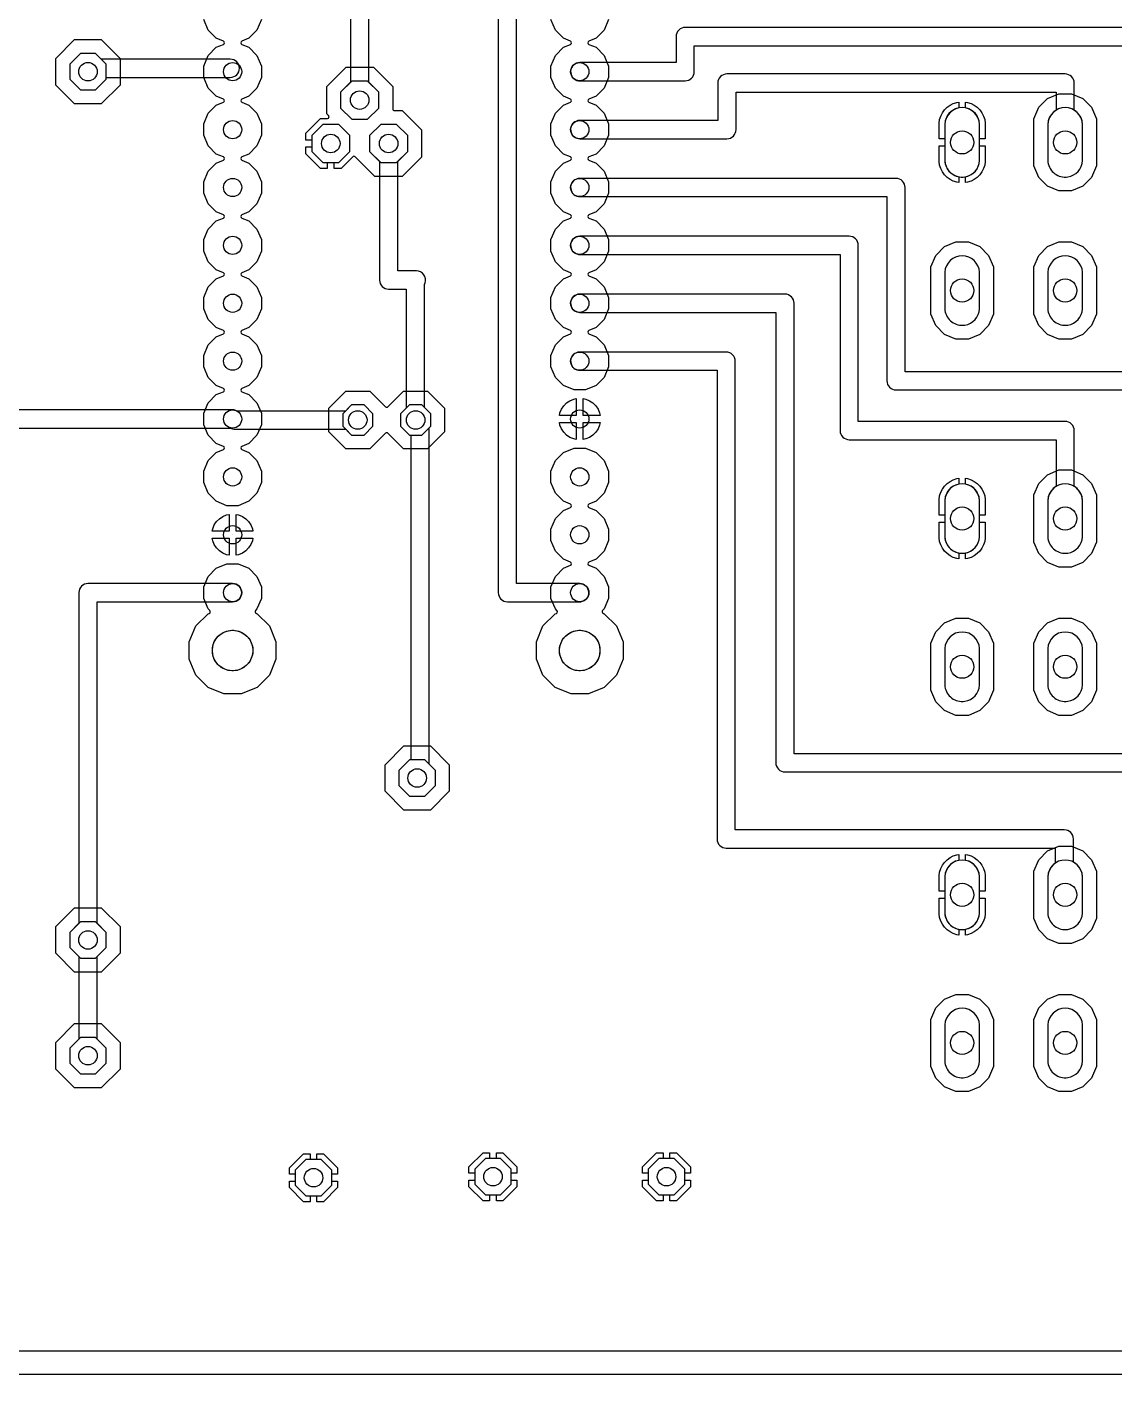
# Model space of a CAD drawing. Header units: millimetres. Extents: x 0 to 127, y 0 to 102.
# Drawn here: x 49.4 to 97.1, y 0 to 59.1 of the extents above; entities that cross this region are included whole.
import ezdxf

# ---------------------------------------------------------------- set-up
doc = ezdxf.new("R2010")
doc.units = ezdxf.units.MM

msp = doc.modelspace()

# ---------------------------------------------------------------- linework, layer by layer
at = {"layer": '16_copper'}
for points in [[(125.893, 1.017, 0.392588), (125.964, 1.092), (125.964, 100.508, 0.414214), (125.888, 100.584), (1.092, 100.584, 0.414214), (1.016, 100.508), (1.016, 1.092, 0.414214), (1.092, 1.016), (125.888, 1.016)], [(64.67, 52.552), (63.802, 53.42, 0.414214), (63.695, 53.42), (63.182, 52.908), (62.882, 52.908), (62.882, 53.162), (63.077, 53.162), (63.568, 53.653), (63.568, 54.347), (63.077, 54.838), (62.383, 54.838), (61.892, 54.347), (61.892, 54.152), (61.638, 54.152), (61.638, 54.452), (62.278, 55.092), (62.581, 55.092, 0.668179), (62.635, 55.222), (62.552, 55.305), (62.552, 56.505), (63.4, 57.353), (64.6, 57.353), (65.448, 56.505), (65.448, 55.524, 0.414214), (65.524, 55.448), (65.87, 55.448), (66.718, 54.6), (66.718, 53.4), (65.87, 52.552)], [(89.433, 54.204), (89.433, 54.893), (89.458, 55.051), (89.508, 55.203), (89.58, 55.346), (89.674, 55.475), (89.788, 55.588), (89.917, 55.682), (90.059, 55.755), (90.211, 55.804), (90.297, 55.818), (90.297, 55.56, 0.342624), (89.687, 54.851), (89.687, 54.204)], [(91.211, 54.204), (91.211, 54.851, 0.342626), (90.602, 55.56), (90.602, 55.818), (90.687, 55.804), (90.839, 55.755), (90.982, 55.682), (91.111, 55.588), (91.224, 55.475), (91.318, 55.346), (91.391, 55.203), (91.44, 55.051), (91.465, 54.893), (91.465, 54.204)], [(95.083, 52.535, 0.357806), (95.733, 53.252), (95.733, 54.851, 0.95208), (94.209, 54.851), (94.209, 53.252), (94.216, 53.177), (94.231, 53.104), (94.252, 53.032), (94.281, 52.963), (94.316, 52.897), (94.358, 52.835), (94.405, 52.777), (94.458, 52.724), (94.516, 52.676), (94.578, 52.635), (94.644, 52.6), (94.714, 52.571), (94.785, 52.549), (94.859, 52.535), (94.933, 52.527), (95.008, 52.527)], [(90.211, 52.298), (90.059, 52.348), (89.917, 52.42), (89.788, 52.514), (89.674, 52.627), (89.58, 52.757), (89.508, 52.899), (89.458, 53.051), (89.433, 53.209), (89.433, 53.899), (89.687, 53.899), (89.687, 53.252, 0.342624), (90.297, 52.543), (90.297, 52.285)], [(90.602, 52.543, 0.342626), (91.211, 53.252), (91.211, 53.899), (91.465, 53.899), (91.465, 53.209), (91.44, 53.051), (91.391, 52.899), (91.318, 52.757), (91.224, 52.627), (91.111, 52.514), (90.982, 52.42), (90.839, 52.348), (90.687, 52.298), (90.602, 52.285)], [(90.561, 46.032, 0.357806), (91.211, 46.749), (91.211, 48.348, 0.95208), (89.687, 48.348), (89.687, 46.749), (89.695, 46.675), (89.709, 46.601), (89.731, 46.53), (89.76, 46.461), (89.795, 46.395), (89.837, 46.332), (89.884, 46.274), (89.937, 46.222), (89.995, 46.174), (90.057, 46.132), (90.123, 46.097), (90.192, 46.068), (90.264, 46.047), (90.337, 46.032), (90.412, 46.025), (90.487, 46.025)], [(95.083, 46.032, 0.357806), (95.733, 46.749), (95.733, 48.348, 0.95208), (94.209, 48.348), (94.209, 46.749), (94.216, 46.675), (94.231, 46.601), (94.252, 46.53), (94.281, 46.461), (94.316, 46.395), (94.358, 46.332), (94.405, 46.274), (94.458, 46.222), (94.516, 46.174), (94.578, 46.132), (94.644, 46.097), (94.714, 46.068), (94.785, 46.047), (94.859, 46.032), (94.933, 46.025), (95.008, 46.025)], [(63.389, 40.597), (62.645, 41.341), (62.645, 42.393), (63.389, 43.137), (64.441, 43.137), (65.131, 42.447, 0.414214), (65.239, 42.447), (65.929, 43.137), (66.981, 43.137), (67.725, 42.393), (67.725, 41.341), (66.981, 40.597), (65.929, 40.597), (65.239, 41.287, 0.414214), (65.131, 41.287), (64.441, 40.597)], [(73.281, 29.845), (72.581, 30.135), (72.045, 30.671), (71.755, 31.371), (71.755, 32.129), (72.045, 32.829), (72.581, 33.365, 0.745931), (72.654, 33.509), (72.589, 33.574), (72.396, 34.039), (72.396, 34.541), (72.589, 35.006), (72.944, 35.361), (73.254, 35.49, 0.66819), (73.254, 35.63), (72.944, 35.759), (72.589, 36.114), (72.396, 36.579), (72.396, 37.081), (72.589, 37.546), (72.944, 37.901), (73.254, 38.03, 0.66819), (73.254, 38.17), (72.944, 38.299), (72.589, 38.654), (72.396, 39.119), (72.396, 39.621), (72.589, 40.086), (72.944, 40.441), (73.409, 40.634), (73.911, 40.634), (74.376, 40.441), (74.731, 40.086), (74.924, 39.621), (74.924, 39.119), (74.731, 38.654), (74.376, 38.299), (74.066, 38.17, 0.66819), (74.066, 38.03), (74.376, 37.901), (74.731, 37.546), (74.924, 37.081), (74.924, 36.579), (74.731, 36.114), (74.376, 35.759), (74.066, 35.63, 0.66819), (74.066, 35.49), (74.376, 35.361), (74.731, 35.006), (74.924, 34.541), (74.924, 34.039), (74.731, 33.574), (74.666, 33.509, 0.534516), (74.691, 33.385), (74.739, 33.365), (75.275, 32.829), (75.565, 32.129), (75.565, 31.371), (75.275, 30.671), (74.739, 30.135), (74.039, 29.845)], [(89.433, 37.694), (89.433, 38.383), (89.458, 38.541), (89.508, 38.693), (89.58, 38.836), (89.674, 38.965), (89.788, 39.078), (89.917, 39.172), (90.059, 39.245), (90.211, 39.294), (90.297, 39.308), (90.297, 39.05, 0.342624), (89.687, 38.341), (89.687, 37.694)], [(91.211, 37.694), (91.211, 38.341, 0.342626), (90.602, 39.05), (90.602, 39.308), (90.687, 39.294), (90.839, 39.245), (90.982, 39.172), (91.111, 39.078), (91.224, 38.965), (91.318, 38.836), (91.391, 38.693), (91.44, 38.541), (91.465, 38.383), (91.465, 37.694)], [(95.083, 36.025, 0.357806), (95.733, 36.742), (95.733, 38.341, 0.95208), (94.209, 38.341), (94.209, 36.742), (94.216, 36.667), (94.231, 36.594), (94.252, 36.522), (94.281, 36.453), (94.316, 36.387), (94.358, 36.325), (94.405, 36.267), (94.458, 36.214), (94.516, 36.166), (94.578, 36.125), (94.644, 36.09), (94.714, 36.061), (94.785, 36.039), (94.859, 36.025), (94.933, 36.017), (95.008, 36.017)], [(90.211, 35.788), (90.059, 35.838), (89.917, 35.91), (89.788, 36.004), (89.674, 36.117), (89.58, 36.247), (89.508, 36.389), (89.458, 36.541), (89.433, 36.699), (89.433, 37.389), (89.687, 37.389), (89.687, 36.742, 0.342624), (90.297, 36.033), (90.297, 35.775)], [(90.602, 36.033, 0.342626), (91.211, 36.742), (91.211, 37.389), (91.465, 37.389), (91.465, 36.699), (91.44, 36.541), (91.391, 36.389), (91.318, 36.247), (91.224, 36.117), (91.111, 36.004), (90.982, 35.91), (90.839, 35.838), (90.687, 35.788), (90.602, 35.775)], [(58.041, 29.845), (57.341, 30.135), (56.805, 30.671), (56.515, 31.371), (56.515, 32.129), (56.805, 32.829), (57.341, 33.365, 0.745931), (57.414, 33.509), (57.349, 33.574), (57.156, 34.039), (57.156, 34.541), (57.349, 35.006), (57.704, 35.361), (58.169, 35.554), (58.671, 35.554), (59.136, 35.361), (59.491, 35.006), (59.684, 34.541), (59.684, 34.039), (59.491, 33.574), (59.426, 33.509, 0.534516), (59.451, 33.385), (59.499, 33.365), (60.035, 32.829), (60.325, 32.129), (60.325, 31.371), (60.035, 30.671), (59.499, 30.135), (58.799, 29.845)], [(90.561, 29.522, 0.357806), (91.211, 30.239), (91.211, 31.838, 0.95208), (89.687, 31.838), (89.687, 30.239), (89.695, 30.165), (89.709, 30.091), (89.731, 30.02), (89.76, 29.951), (89.795, 29.885), (89.837, 29.822), (89.884, 29.764), (89.937, 29.712), (89.995, 29.664), (90.057, 29.622), (90.123, 29.587), (90.192, 29.558), (90.264, 29.537), (90.337, 29.522), (90.412, 29.515), (90.487, 29.515)], [(95.083, 29.522, 0.357806), (95.733, 30.239), (95.733, 31.838, 0.95208), (94.209, 31.838), (94.209, 30.239), (94.216, 30.165), (94.231, 30.091), (94.252, 30.02), (94.281, 29.951), (94.316, 29.885), (94.358, 29.822), (94.405, 29.764), (94.458, 29.712), (94.516, 29.664), (94.578, 29.622), (94.644, 29.587), (94.714, 29.558), (94.785, 29.537), (94.859, 29.522), (94.933, 29.515), (95.008, 29.515)], [(89.433, 21.184), (89.433, 21.873), (89.458, 22.031), (89.508, 22.183), (89.58, 22.326), (89.674, 22.455), (89.788, 22.568), (89.917, 22.662), (90.059, 22.735), (90.211, 22.784), (90.297, 22.798), (90.297, 22.54, 0.342624), (89.687, 21.831), (89.687, 21.184)], [(91.211, 21.184), (91.211, 21.831, 0.342626), (90.602, 22.54), (90.602, 22.798), (90.687, 22.784), (90.839, 22.735), (90.982, 22.662), (91.111, 22.568), (91.224, 22.455), (91.318, 22.326), (91.391, 22.183), (91.44, 22.031), (91.465, 21.873), (91.465, 21.184)], [(95.083, 19.515, 0.357806), (95.733, 20.232), (95.733, 21.831, 0.95208), (94.209, 21.831), (94.209, 20.232), (94.216, 20.157), (94.231, 20.084), (94.252, 20.012), (94.281, 19.943), (94.316, 19.877), (94.358, 19.815), (94.405, 19.757), (94.458, 19.704), (94.516, 19.656), (94.578, 19.615), (94.644, 19.58), (94.714, 19.551), (94.785, 19.529), (94.859, 19.515), (94.933, 19.507), (95.008, 19.507)], [(90.211, 19.278), (90.059, 19.328), (89.917, 19.4), (89.788, 19.494), (89.674, 19.607), (89.58, 19.737), (89.508, 19.879), (89.458, 20.031), (89.433, 20.189), (89.433, 20.879), (89.687, 20.879), (89.687, 20.232, 0.342624), (90.297, 19.523), (90.297, 19.265)], [(90.602, 19.523, 0.342626), (91.211, 20.232), (91.211, 20.879), (91.465, 20.879), (91.465, 20.189), (91.44, 20.031), (91.391, 19.879), (91.318, 19.737), (91.224, 19.607), (91.111, 19.494), (90.982, 19.4), (90.839, 19.328), (90.687, 19.278), (90.602, 19.265)], [(90.561, 13.012, 0.357806), (91.211, 13.729), (91.211, 15.328, 0.95208), (89.687, 15.328), (89.687, 13.729), (89.695, 13.655), (89.709, 13.581), (89.731, 13.51), (89.76, 13.441), (89.795, 13.375), (89.837, 13.312), (89.884, 13.254), (89.937, 13.202), (89.995, 13.154), (90.057, 13.112), (90.123, 13.077), (90.192, 13.048), (90.264, 13.027), (90.337, 13.012), (90.412, 13.005), (90.487, 13.005)], [(95.083, 13.012, 0.357806), (95.733, 13.729), (95.733, 15.328, 0.95208), (94.209, 15.328), (94.209, 13.729), (94.216, 13.655), (94.231, 13.581), (94.252, 13.51), (94.281, 13.441), (94.316, 13.375), (94.358, 13.312), (94.405, 13.254), (94.458, 13.202), (94.516, 13.154), (94.578, 13.112), (94.644, 13.077), (94.714, 13.048), (94.785, 13.027), (94.859, 13.012), (94.933, 13.005), (95.008, 13.005)]]:
    msp.add_lwpolyline(points, format="xyb", close=True, dxfattribs=at)
for points in [[(59.684, 59.439), (59.491, 58.974), (59.136, 58.619), (58.826, 58.49, 0.66819), (58.826, 58.35), (59.136, 58.221), (59.491, 57.866), (59.684, 57.401), (59.684, 56.899), (59.491, 56.434), (59.136, 56.079), (58.826, 55.95, 0.66819), (58.826, 55.81), (59.136, 55.681), (59.491, 55.326), (59.684, 54.861), (59.684, 54.359), (59.491, 53.894), (59.136, 53.539), (58.826, 53.41, 0.66819), (58.826, 53.27), (59.136, 53.141), (59.491, 52.786), (59.684, 52.321), (59.684, 51.819), (59.491, 51.354), (59.136, 50.999), (58.826, 50.87, 0.66819), (58.826, 50.73), (59.136, 50.601), (59.491, 50.246), (59.684, 49.781), (59.684, 49.279), (59.491, 48.814), (59.136, 48.459), (58.826, 48.33, 0.66819), (58.826, 48.19), (59.136, 48.061), (59.491, 47.706), (59.684, 47.241), (59.684, 46.739), (59.491, 46.274), (59.136, 45.919), (58.826, 45.79, 0.66819), (58.826, 45.65), (59.136, 45.521), (59.491, 45.166), (59.684, 44.701), (59.684, 44.199), (59.491, 43.734), (59.136, 43.379), (58.826, 43.25, 0.66819), (58.826, 43.11), (59.136, 42.981), (59.491, 42.626), (59.684, 42.161), (59.684, 41.659), (59.491, 41.194), (59.136, 40.839), (58.826, 40.71, 0.66819), (58.826, 40.57), (59.136, 40.441), (59.491, 40.086), (59.684, 39.621), (59.684, 39.119), (59.491, 38.654), (59.136, 38.299), (58.671, 38.106), (58.169, 38.106), (57.704, 38.299), (57.349, 38.654), (57.156, 39.119), (57.156, 39.621), (57.349, 40.086), (57.704, 40.441), (58.014, 40.57, 0.66819), (58.014, 40.71), (57.704, 40.839), (57.349, 41.194), (57.156, 41.659), (57.156, 42.161), (57.349, 42.626), (57.704, 42.981), (58.014, 43.11, 0.66819), (58.014, 43.25), (57.704, 43.379), (57.349, 43.734), (57.156, 44.199), (57.156, 44.701), (57.349, 45.166), (57.704, 45.521), (58.014, 45.65, 0.66819), (58.014, 45.79), (57.704, 45.919), (57.349, 46.274), (57.156, 46.739), (57.156, 47.241), (57.349, 47.706), (57.704, 48.061), (58.014, 48.19, 0.66819), (58.014, 48.33), (57.704, 48.459), (57.349, 48.814), (57.156, 49.279), (57.156, 49.781), (57.349, 50.246), (57.704, 50.601), (58.014, 50.73, 0.66819), (58.014, 50.87), (57.704, 50.999), (57.349, 51.354), (57.156, 51.819), (57.156, 52.321), (57.349, 52.786), (57.704, 53.141), (58.014, 53.27, 0.66819), (58.014, 53.41), (57.704, 53.539), (57.349, 53.894), (57.156, 54.359), (57.156, 54.861), (57.349, 55.326), (57.704, 55.681), (58.014, 55.81, 0.66819), (58.014, 55.95), (57.704, 56.079), (57.349, 56.434), (57.156, 56.899), (57.156, 57.401), (57.349, 57.866), (57.704, 58.221), (58.014, 58.35, 0.66819), (58.014, 58.49), (57.704, 58.619), (57.349, 58.974), (57.156, 59.439)], [(74.924, 59.439), (74.731, 58.974), (74.376, 58.619), (74.066, 58.49, 0.66819), (74.066, 58.35), (74.376, 58.221), (74.731, 57.866), (74.924, 57.401), (74.924, 56.899), (74.731, 56.434), (74.376, 56.079), (74.066, 55.95, 0.66819), (74.066, 55.81), (74.376, 55.681), (74.731, 55.326), (74.924, 54.861), (74.924, 54.359), (74.731, 53.894), (74.376, 53.539), (74.066, 53.41, 0.66819), (74.066, 53.27), (74.376, 53.141), (74.731, 52.786), (74.924, 52.321), (74.924, 51.819), (74.731, 51.354), (74.376, 50.999), (74.066, 50.87, 0.66819), (74.066, 50.73), (74.376, 50.601), (74.731, 50.246), (74.924, 49.781), (74.924, 49.279), (74.731, 48.814), (74.376, 48.459), (74.066, 48.33, 0.66819), (74.066, 48.19), (74.376, 48.061), (74.731, 47.706), (74.924, 47.241), (74.924, 46.739), (74.731, 46.274), (74.376, 45.919), (74.066, 45.79, 0.66819), (74.066, 45.65), (74.376, 45.521), (74.731, 45.166), (74.924, 44.701), (74.924, 44.199), (74.731, 43.734), (74.376, 43.379), (73.911, 43.186), (73.409, 43.186), (72.944, 43.379), (72.589, 43.734), (72.396, 44.199), (72.396, 44.701), (72.589, 45.166), (72.944, 45.521), (73.254, 45.65, 0.66819), (73.254, 45.79), (72.944, 45.919), (72.589, 46.274), (72.396, 46.739), (72.396, 47.241), (72.589, 47.706), (72.944, 48.061), (73.254, 48.19, 0.66819), (73.254, 48.33), (72.944, 48.459), (72.589, 48.814), (72.396, 49.279), (72.396, 49.781), (72.589, 50.246), (72.944, 50.601), (73.254, 50.73, 0.66819), (73.254, 50.87), (72.944, 50.999), (72.589, 51.354), (72.396, 51.819), (72.396, 52.321), (72.589, 52.786), (72.944, 53.141), (73.254, 53.27, 0.66819), (73.254, 53.41), (72.944, 53.539), (72.589, 53.894), (72.396, 54.359), (72.396, 54.861), (72.589, 55.326), (72.944, 55.681), (73.254, 55.81, 0.66819), (73.254, 55.95), (72.944, 56.079), (72.589, 56.434), (72.396, 56.899), (72.396, 57.401), (72.589, 57.866), (72.944, 58.221), (73.254, 58.35, 0.66819), (73.254, 58.49), (72.944, 58.619), (72.589, 58.974), (72.396, 59.439)]]:
    msp.add_lwpolyline(points, format="xyb", dxfattribs=at)
for points in [[(51.486, 55.74), (50.66, 56.566), (50.66, 57.734), (51.486, 58.56), (52.654, 58.56), (53.48, 57.734), (53.48, 56.566), (52.654, 55.74)], [(52.87, 56.819), (52.87, 57.481), (52.401, 57.95), (51.739, 57.95), (51.27, 57.481), (51.27, 56.819), (51.739, 56.35), (52.401, 56.35)], [(64.838, 55.558), (64.838, 56.252), (64.347, 56.743), (63.653, 56.743), (63.162, 56.252), (63.162, 55.558), (63.653, 55.067), (64.347, 55.067)], [(94.698, 51.918), (94.194, 52.126), (93.808, 52.512), (93.599, 53.016), (93.599, 55.086), (93.808, 55.59), (94.194, 55.976), (94.698, 56.185), (95.243, 56.185), (95.748, 55.976), (96.133, 55.59), (96.342, 55.086), (96.342, 53.016), (96.133, 52.512), (95.748, 52.126), (95.243, 51.918)], [(66.108, 53.653), (66.108, 54.347), (65.617, 54.838), (64.923, 54.838), (64.432, 54.347), (64.432, 53.653), (64.923, 53.162), (65.617, 53.162)], [(62.278, 52.908), (61.638, 53.548), (61.638, 53.848), (61.892, 53.848), (61.892, 53.653), (62.383, 53.162), (62.578, 53.162), (62.578, 52.908)], [(90.177, 45.415), (89.672, 45.624), (89.287, 46.01), (89.078, 46.514), (89.078, 48.584), (89.287, 49.088), (89.672, 49.474), (90.177, 49.682), (90.722, 49.682), (91.226, 49.474), (91.612, 49.088), (91.821, 48.584), (91.821, 46.514), (91.612, 46.01), (91.226, 45.624), (90.722, 45.415)], [(94.698, 45.415), (94.194, 45.624), (93.808, 46.01), (93.599, 46.514), (93.599, 48.584), (93.808, 49.088), (94.194, 49.474), (94.698, 49.682), (95.243, 49.682), (95.748, 49.474), (96.133, 49.088), (96.342, 48.584), (96.342, 46.514), (96.133, 46.01), (95.748, 45.624), (95.243, 45.415)], [(72.765, 42.062), (72.787, 42.175), (72.855, 42.34), (72.955, 42.489), (73.081, 42.615), (73.23, 42.715), (73.395, 42.783), (73.508, 42.805), (73.508, 42.062)], [(73.812, 42.062), (73.812, 42.805), (73.925, 42.783), (74.09, 42.715), (74.239, 42.615), (74.365, 42.489), (74.465, 42.34), (74.533, 42.175), (74.555, 42.062)], [(64.576, 41.593), (64.576, 42.14), (64.189, 42.527), (63.642, 42.527), (63.255, 42.14), (63.255, 41.593), (63.642, 41.206), (64.189, 41.206)], [(67.116, 41.593), (67.116, 42.14), (66.729, 42.527), (66.182, 42.527), (65.795, 42.14), (65.795, 41.593), (66.182, 41.206), (66.729, 41.206)], [(73.395, 41.037), (73.23, 41.105), (73.081, 41.205), (72.955, 41.331), (72.855, 41.48), (72.787, 41.645), (72.765, 41.758), (73.508, 41.758), (73.508, 41.015)], [(73.66, 41.91), (73.66, 41.91), (73.66, 41.91), (73.66, 41.91)], [(73.812, 41.758), (74.555, 41.758), (74.533, 41.645), (74.465, 41.48), (74.365, 41.331), (74.239, 41.205), (74.09, 41.105), (73.925, 41.037), (73.812, 41.015)], [(94.698, 35.408), (94.194, 35.616), (93.808, 36.002), (93.599, 36.506), (93.599, 38.576), (93.808, 39.08), (94.194, 39.466), (94.698, 39.675), (95.243, 39.675), (95.748, 39.466), (96.133, 39.08), (96.342, 38.576), (96.342, 36.506), (96.133, 36.002), (95.748, 35.616), (95.243, 35.408)], [(57.525, 36.982), (57.547, 37.095), (57.615, 37.26), (57.715, 37.409), (57.841, 37.535), (57.99, 37.635), (58.155, 37.703), (58.268, 37.725), (58.268, 36.982)], [(58.572, 36.982), (58.572, 37.725), (58.685, 37.703), (58.85, 37.635), (58.999, 37.535), (59.125, 37.409), (59.225, 37.26), (59.293, 37.095), (59.315, 36.982)], [(58.155, 35.957), (57.99, 36.025), (57.841, 36.125), (57.715, 36.251), (57.615, 36.4), (57.547, 36.565), (57.525, 36.678), (58.268, 36.678), (58.268, 35.935)], [(58.42, 36.83), (58.42, 36.83), (58.42, 36.83), (58.42, 36.83)], [(58.572, 36.678), (59.315, 36.678), (59.293, 36.565), (59.225, 36.4), (59.125, 36.251), (58.999, 36.125), (58.85, 36.025), (58.685, 35.957), (58.572, 35.935)], [(90.177, 28.905), (89.672, 29.114), (89.287, 29.5), (89.078, 30.004), (89.078, 32.074), (89.287, 32.578), (89.672, 32.964), (90.177, 33.172), (90.722, 33.172), (91.226, 32.964), (91.612, 32.578), (91.821, 32.074), (91.821, 30.004), (91.612, 29.5), (91.226, 29.114), (90.722, 28.905)], [(94.698, 28.905), (94.194, 29.114), (93.808, 29.5), (93.599, 30.004), (93.599, 32.074), (93.808, 32.578), (94.194, 32.964), (94.698, 33.172), (95.243, 33.172), (95.748, 32.964), (96.133, 32.578), (96.342, 32.074), (96.342, 30.004), (96.133, 29.5), (95.748, 29.114), (95.243, 28.905)], [(65.939, 24.746), (65.113, 25.572), (65.113, 26.74), (65.939, 27.565), (67.107, 27.565), (67.932, 26.74), (67.932, 25.572), (67.107, 24.746)], [(67.323, 25.824), (67.323, 26.487), (66.854, 26.956), (66.191, 26.956), (65.723, 26.487), (65.723, 25.824), (66.191, 25.356), (66.854, 25.356)], [(94.698, 18.898), (94.194, 19.106), (93.808, 19.492), (93.599, 19.996), (93.599, 22.066), (93.808, 22.57), (94.194, 22.956), (94.698, 23.165), (95.243, 23.165), (95.748, 22.956), (96.133, 22.57), (96.342, 22.066), (96.342, 19.996), (96.133, 19.492), (95.748, 19.106), (95.243, 18.898)], [(51.486, 17.64), (50.66, 18.466), (50.66, 19.634), (51.486, 20.46), (52.654, 20.46), (53.48, 19.634), (53.48, 18.466), (52.654, 17.64)], [(52.87, 18.719), (52.87, 19.381), (52.401, 19.85), (51.739, 19.85), (51.27, 19.381), (51.27, 18.719), (51.739, 18.25), (52.401, 18.25)], [(90.177, 12.395), (89.672, 12.604), (89.287, 12.99), (89.078, 13.494), (89.078, 15.564), (89.287, 16.068), (89.672, 16.454), (90.177, 16.662), (90.722, 16.662), (91.226, 16.454), (91.612, 16.068), (91.821, 15.564), (91.821, 13.494), (91.612, 12.99), (91.226, 12.604), (90.722, 12.395)], [(94.698, 12.395), (94.194, 12.604), (93.808, 12.99), (93.599, 13.494), (93.599, 15.564), (93.808, 16.068), (94.194, 16.454), (94.698, 16.662), (95.243, 16.662), (95.748, 16.454), (96.133, 16.068), (96.342, 15.564), (96.342, 13.494), (96.133, 12.99), (95.748, 12.604), (95.243, 12.395)], [(51.486, 12.56), (50.66, 13.386), (50.66, 14.554), (51.486, 15.38), (52.654, 15.38), (53.48, 14.554), (53.48, 13.386), (52.654, 12.56)], [(52.87, 13.639), (52.87, 14.301), (52.401, 14.77), (51.739, 14.77), (51.27, 14.301), (51.27, 13.639), (51.739, 13.17), (52.401, 13.17)], [(60.919, 8.769), (60.919, 9.054), (61.536, 9.671), (61.82, 9.671), (61.82, 9.417), (61.641, 9.417), (61.173, 8.948), (61.173, 8.769)], [(62.773, 8.769), (62.773, 8.948), (62.304, 9.417), (62.125, 9.417), (62.125, 9.671), (62.409, 9.671), (63.027, 9.054), (63.027, 8.769)], [(68.796, 8.812), (68.796, 9.097), (69.413, 9.714), (69.698, 9.714), (69.698, 9.46), (69.519, 9.46), (69.05, 8.991), (69.05, 8.812)], [(70.65, 8.812), (70.65, 8.991), (70.181, 9.46), (70.002, 9.46), (70.002, 9.714), (70.287, 9.714), (70.904, 9.097), (70.904, 8.812)], [(76.416, 8.812), (76.416, 9.097), (77.033, 9.714), (77.318, 9.714), (77.318, 9.46), (77.139, 9.46), (76.67, 8.991), (76.67, 8.812)], [(78.27, 8.812), (78.27, 8.991), (77.801, 9.46), (77.622, 9.46), (77.622, 9.714), (77.907, 9.714), (78.524, 9.097), (78.524, 8.812)], [(61.536, 7.563), (60.919, 8.18), (60.919, 8.465), (61.173, 8.465), (61.173, 8.286), (61.641, 7.817), (61.82, 7.817), (61.82, 7.563)], [(62.125, 7.563), (62.125, 7.817), (62.304, 7.817), (62.773, 8.286), (62.773, 8.465), (63.027, 8.465), (63.027, 8.18), (62.409, 7.563)], [(69.413, 7.606), (68.796, 8.223), (68.796, 8.508), (69.05, 8.508), (69.05, 8.329), (69.519, 7.86), (69.698, 7.86), (69.698, 7.606)], [(70.002, 7.606), (70.002, 7.86), (70.181, 7.86), (70.65, 8.329), (70.65, 8.508), (70.904, 8.508), (70.904, 8.223), (70.287, 7.606)], [(77.033, 7.606), (76.416, 8.223), (76.416, 8.508), (76.67, 8.508), (76.67, 8.329), (77.139, 7.86), (77.318, 7.86), (77.318, 7.606)], [(77.622, 7.606), (77.622, 7.86), (77.801, 7.86), (78.27, 8.329), (78.27, 8.508), (78.524, 8.508), (78.524, 8.223), (77.907, 7.606)]]:
    msp.add_lwpolyline(points, close=True, dxfattribs=at)
at = {"layer": '1_copper'}
for points in [[(64.838, 55.558), (64.838, 56.252), (64.4, 56.69), (64.4, 65.227), (67.433, 65.227), (67.693, 64.967), (68.24, 64.967), (68.627, 65.354), (68.627, 65.901), (68.24, 66.288), (67.693, 66.288), (67.433, 66.027), (64.052, 66.027, 0.283423), (63.679, 65.814), (63.652, 65.773, 0.129762), (63.6, 65.575), (63.6, 56.69), (63.162, 56.252), (63.162, 55.558), (63.653, 55.067), (64.347, 55.067)], [(73.71, 33.893, 0.939365), (73.66, 34.69), (70.885, 34.69), (70.885, 61.979, 0.1601), (70.985, 62.274), (71.004, 65.19), (71.167, 65.354), (71.167, 65.901), (70.78, 66.288), (70.233, 66.288), (69.846, 65.901), (69.846, 65.354), (70.004, 65.196), (69.985, 62.281, 0.163593), (70.085, 61.978), (70.085, 34.29, 0.414214), (70.485, 33.89), (73.66, 33.89)], [(52.87, 56.819), (52.87, 56.902), (58.318, 56.902, 1), (58.318, 57.702), (52.649, 57.702), (52.401, 57.95), (51.739, 57.95), (51.27, 57.481), (51.27, 56.819), (51.739, 56.35), (52.401, 56.35)], [(95.083, 52.535, 0.357806), (95.733, 53.252), (95.733, 54.851, 0.247233), (95.371, 55.462), (95.371, 56.651, 0.414214), (94.971, 57.051), (80.121, 57.051, 0.414214), (79.721, 56.651), (79.721, 55.01), (73.66, 55.01, 0.931826), (73.604, 54.214), (73.66, 54.21), (80.121, 54.21, 0.414214), (80.521, 54.61), (80.521, 56.251), (94.571, 56.251), (94.571, 55.462, 0.247233), (94.209, 54.851), (94.209, 53.252), (94.216, 53.177), (94.231, 53.104), (94.252, 53.032), (94.281, 52.963), (94.316, 52.897), (94.358, 52.835), (94.405, 52.777), (94.458, 52.724), (94.516, 52.676), (94.578, 52.635), (94.644, 52.6), (94.714, 52.571), (94.785, 52.549), (94.859, 52.535), (94.933, 52.527), (95.008, 52.527)], [(90.561, 52.535, 0.357806), (91.211, 53.252), (91.211, 54.851, 0.95208), (89.687, 54.851), (89.687, 53.252), (89.695, 53.177), (89.709, 53.104), (89.731, 53.032), (89.76, 52.963), (89.795, 52.897), (89.837, 52.835), (89.884, 52.777), (89.937, 52.724), (89.995, 52.676), (90.057, 52.635), (90.123, 52.6), (90.192, 52.571), (90.264, 52.549), (90.337, 52.535), (90.412, 52.527), (90.487, 52.527)], [(67.323, 25.824), (67.323, 26.487), (67.05, 26.76), (67.05, 41.527), (67.116, 41.593), (67.116, 42.14), (66.846, 42.41), (66.846, 47.825), (66.853, 47.836), (66.871, 47.882, 0.511554), (66.492, 48.408), (65.67, 48.408), (65.67, 53.215), (66.108, 53.653), (66.108, 54.347), (65.617, 54.838), (64.923, 54.838), (64.432, 54.347), (64.432, 53.653), (64.87, 53.215), (64.87, 48.008, 0.414214), (65.27, 47.608), (66.046, 47.608), (66.046, 42.392), (65.795, 42.14), (65.795, 41.593), (66.182, 41.206), (66.25, 41.206), (66.25, 26.956), (66.191, 26.956), (65.723, 26.487), (65.723, 25.824), (66.191, 25.356), (66.854, 25.356)], [(95.083, 36.025, 0.357806), (95.733, 36.742), (95.733, 38.341, 0.247233), (95.371, 38.952), (95.371, 41.403, 0.414214), (94.971, 41.803), (85.889, 41.803), (85.889, 49.53, 0.414214), (85.489, 49.93), (73.66, 49.93, 0.931826), (73.604, 49.134), (73.66, 49.13), (85.089, 49.13), (85.089, 41.403, 0.414214), (85.489, 41.003), (94.571, 41.003), (94.571, 38.952, 0.247233), (94.209, 38.341), (94.209, 36.742), (94.216, 36.667), (94.231, 36.594), (94.252, 36.522), (94.281, 36.453), (94.316, 36.387), (94.358, 36.325), (94.405, 36.267), (94.458, 36.214), (94.516, 36.166), (94.578, 36.125), (94.644, 36.09), (94.714, 36.061), (94.785, 36.039), (94.859, 36.025), (94.933, 36.017), (95.008, 36.017)], [(90.561, 46.032, 0.357806), (91.211, 46.749), (91.211, 48.348, 0.95208), (89.687, 48.348), (89.687, 46.749), (89.695, 46.675), (89.709, 46.601), (89.731, 46.53), (89.76, 46.461), (89.795, 46.395), (89.837, 46.332), (89.884, 46.274), (89.937, 46.222), (89.995, 46.174), (90.057, 46.132), (90.123, 46.097), (90.192, 46.068), (90.264, 46.047), (90.337, 46.032), (90.412, 46.025), (90.487, 46.025)], [(95.083, 46.032, 0.357806), (95.733, 46.749), (95.733, 48.348, 0.95208), (94.209, 48.348), (94.209, 46.749), (94.216, 46.675), (94.231, 46.601), (94.252, 46.53), (94.281, 46.461), (94.316, 46.395), (94.358, 46.332), (94.405, 46.274), (94.458, 46.222), (94.516, 46.174), (94.578, 46.132), (94.644, 46.097), (94.714, 46.068), (94.785, 46.047), (94.859, 46.032), (94.933, 46.025), (95.008, 46.025)], [(95.083, 19.515, 0.357806), (95.733, 20.232), (95.733, 21.831, 0.262498), (95.333, 22.464), (95.333, 23.479, 0.414214), (94.933, 23.879), (80.489, 23.879), (80.489, 44.45, 0.414214), (80.089, 44.85), (73.66, 44.85, 0.931826), (73.604, 44.054), (73.66, 44.05), (79.689, 44.05), (79.689, 23.479, 0.414214), (80.089, 23.079), (94.532, 23.079), (94.532, 22.417, 0.231343), (94.209, 21.831), (94.209, 20.232), (94.216, 20.157), (94.231, 20.084), (94.252, 20.012), (94.281, 19.943), (94.316, 19.877), (94.358, 19.815), (94.405, 19.757), (94.458, 19.704), (94.516, 19.656), (94.578, 19.615), (94.644, 19.58), (94.714, 19.551), (94.785, 19.529), (94.859, 19.515), (94.933, 19.507), (95.008, 19.507)], [(90.561, 36.025, 0.357806), (91.211, 36.742), (91.211, 38.341, 0.95208), (89.687, 38.341), (89.687, 36.742), (89.695, 36.667), (89.709, 36.594), (89.731, 36.522), (89.76, 36.453), (89.795, 36.387), (89.837, 36.325), (89.884, 36.267), (89.937, 36.214), (89.995, 36.166), (90.057, 36.125), (90.123, 36.09), (90.192, 36.061), (90.264, 36.039), (90.337, 36.025), (90.412, 36.017), (90.487, 36.017)], [(52.87, 13.639), (52.87, 14.301), (52.47, 14.702), (52.47, 18.318), (52.87, 18.719), (52.87, 19.381), (52.47, 19.782), (52.47, 33.89), (58.42, 33.89, 1), (58.42, 34.69), (52.07, 34.69, 0.414214), (51.67, 34.29), (51.67, 19.782), (51.27, 19.381), (51.27, 18.719), (51.67, 18.318), (51.67, 14.702), (51.27, 14.301), (51.27, 13.639), (51.739, 13.17), (52.401, 13.17)], [(90.561, 29.522, 0.357806), (91.211, 30.239), (91.211, 31.838, 0.95208), (89.687, 31.838), (89.687, 30.239), (89.695, 30.165), (89.709, 30.091), (89.731, 30.02), (89.76, 29.951), (89.795, 29.885), (89.837, 29.822), (89.884, 29.764), (89.937, 29.712), (89.995, 29.664), (90.057, 29.622), (90.123, 29.587), (90.192, 29.558), (90.264, 29.537), (90.337, 29.522), (90.412, 29.515), (90.487, 29.515)], [(95.083, 29.522, 0.357806), (95.733, 30.239), (95.733, 31.838, 0.95208), (94.209, 31.838), (94.209, 30.239), (94.216, 30.165), (94.231, 30.091), (94.252, 30.02), (94.281, 29.951), (94.316, 29.885), (94.358, 29.822), (94.405, 29.764), (94.458, 29.712), (94.516, 29.664), (94.578, 29.622), (94.644, 29.587), (94.714, 29.558), (94.785, 29.537), (94.859, 29.522), (94.933, 29.515), (95.008, 29.515)], [(90.561, 19.515, 0.357806), (91.211, 20.232), (91.211, 21.831, 0.95208), (89.687, 21.831), (89.687, 20.232), (89.695, 20.157), (89.709, 20.084), (89.731, 20.012), (89.76, 19.943), (89.795, 19.877), (89.837, 19.815), (89.884, 19.757), (89.937, 19.704), (89.995, 19.656), (90.057, 19.615), (90.123, 19.58), (90.192, 19.551), (90.264, 19.529), (90.337, 19.515), (90.412, 19.507), (90.487, 19.507)], [(90.561, 13.012, 0.357806), (91.211, 13.729), (91.211, 15.328, 0.95208), (89.687, 15.328), (89.687, 13.729), (89.695, 13.655), (89.709, 13.581), (89.731, 13.51), (89.76, 13.441), (89.795, 13.375), (89.837, 13.312), (89.884, 13.254), (89.937, 13.202), (89.995, 13.154), (90.057, 13.112), (90.123, 13.077), (90.192, 13.048), (90.264, 13.027), (90.337, 13.012), (90.412, 13.005), (90.487, 13.005)], [(95.083, 13.012, 0.357806), (95.733, 13.729), (95.733, 15.328, 0.95208), (94.209, 15.328), (94.209, 13.729), (94.216, 13.655), (94.231, 13.581), (94.252, 13.51), (94.281, 13.441), (94.316, 13.375), (94.358, 13.312), (94.405, 13.254), (94.458, 13.202), (94.516, 13.154), (94.578, 13.112), (94.644, 13.077), (94.714, 13.048), (94.785, 13.027), (94.859, 13.012), (94.933, 13.005), (95.008, 13.005)]]:
    msp.add_lwpolyline(points, format="xyb", close=True, dxfattribs=at)
for points in [[(111.481, 59.093), (78.289, 59.093, 0.414214), (77.889, 58.693), (77.889, 57.55), (73.66, 57.55, 0.931826), (73.604, 56.754), (73.66, 56.75), (78.289, 56.75, 0.414214), (78.689, 57.15), (78.689, 58.293), (111.081, 58.293)], [(111.481, 43.984), (87.947, 43.984), (87.947, 52.07, 0.414214), (87.547, 52.47), (73.66, 52.47, 0.931826), (73.604, 51.674), (73.66, 51.67), (87.147, 51.67), (87.147, 43.584, 0.414214), (87.547, 43.184), (111.081, 43.184)], [(111.443, 27.222), (83.068, 27.222), (83.068, 46.99, 0.414214), (82.668, 47.39), (73.66, 47.39, 0.931826), (73.604, 46.594), (73.66, 46.59), (82.268, 46.59), (82.268, 26.822, 0.414214), (82.668, 26.422), (111.043, 26.422)], [(18.847, 41.51), (58.327, 41.51), (58.369, 41.489), (58.416, 41.473, 0.066629), (58.522, 41.459), (63.389, 41.459), (63.642, 41.206), (64.189, 41.206), (64.576, 41.593), (64.576, 42.14), (64.189, 42.527), (63.642, 42.527), (63.374, 42.259), (58.615, 42.259, 0.127863), (58.42, 42.31), (19.247, 42.31)]]:
    msp.add_lwpolyline(points, format="xyb", dxfattribs=at)
for points in [[(63.568, 53.653), (63.568, 54.347), (63.077, 54.838), (62.383, 54.838), (61.892, 54.347), (61.892, 53.653), (62.383, 53.162), (63.077, 53.162)], [(70.65, 8.329), (70.65, 8.991), (70.181, 9.46), (69.519, 9.46), (69.05, 8.991), (69.05, 8.329), (69.519, 7.86), (70.181, 7.86)], [(78.27, 8.329), (78.27, 8.991), (77.801, 9.46), (77.139, 9.46), (76.67, 8.991), (76.67, 8.329), (77.139, 7.86), (77.801, 7.86)], [(62.773, 8.286), (62.773, 8.948), (62.304, 9.417), (61.641, 9.417), (61.173, 8.948), (61.173, 8.286), (61.641, 7.817), (62.304, 7.817)]]:
    msp.add_lwpolyline(points, close=True, dxfattribs=at)
at = {"layer": 'drills_NPTH'}
for centre in [(58.42, 31.75), (73.66, 31.75)]:
    msp.add_circle(centre, 0.889, dxfattribs=at)
at = {"layer": 'drills_PTH'}
for centre, radius in [((52.07, 57.15), 0.406), ((58.42, 57.15), 0.4), ((73.66, 57.15), 0.4), ((64, 55.905), 0.406), ((58.42, 54.61), 0.4), ((73.66, 54.61), 0.4), ((62.73, 54), 0.406), ((65.27, 54), 0.406), ((90.449, 54.051), 0.508), ((94.971, 54.051), 0.508), ((58.42, 52.07), 0.4), ((73.66, 52.07), 0.4), ((58.42, 49.53), 0.4), ((73.66, 49.53), 0.4), ((90.449, 47.549), 0.508), ((94.971, 47.549), 0.508), ((58.42, 46.99), 0.4), ((73.66, 46.99), 0.4), ((58.42, 44.45), 0.4), ((73.66, 44.45), 0.4), ((58.42, 41.91), 0.4), ((63.915, 41.867), 0.406), ((66.455, 41.867), 0.406), ((73.66, 41.91), 0.4), ((58.42, 39.37), 0.4), ((73.66, 39.37), 0.4), ((90.449, 37.541), 0.508), ((94.971, 37.541), 0.508), ((58.42, 36.83), 0.4), ((73.66, 36.83), 0.4), ((58.42, 34.29), 0.4), ((73.66, 34.29), 0.4), ((90.449, 31.039), 0.508), ((94.971, 31.039), 0.508), ((66.523, 26.156), 0.406), ((90.449, 21.031), 0.508), ((94.971, 21.031), 0.508), ((52.07, 19.05), 0.406), ((90.449, 14.529), 0.508), ((94.971, 14.529), 0.508), ((52.07, 13.97), 0.406), ((61.973, 8.617), 0.406), ((69.85, 8.66), 0.406), ((77.47, 8.66), 0.406)]:
    msp.add_circle(centre, radius, dxfattribs=at)
at = {"layer": 'holes'}
for points in [[(58.381, 30.861), (58.304, 30.868), (58.227, 30.881), (58.152, 30.901), (58.079, 30.928), (58.009, 30.961), (57.942, 31), (57.878, 31.044), (57.819, 31.094), (57.764, 31.149), (57.714, 31.208), (57.67, 31.272), (57.631, 31.339), (57.598, 31.409), (57.571, 31.482), (57.551, 31.557), (57.538, 31.634), (57.531, 31.711), (57.531, 31.789), (57.538, 31.866), (57.551, 31.943), (57.571, 32.018), (57.598, 32.091), (57.631, 32.161), (57.67, 32.228), (57.714, 32.292), (57.764, 32.351), (57.819, 32.406), (57.878, 32.456), (57.942, 32.5), (58.009, 32.539), (58.079, 32.572), (58.152, 32.599), (58.227, 32.619), (58.304, 32.632), (58.381, 32.639), (58.459, 32.639), (58.536, 32.632), (58.613, 32.619), (58.688, 32.599), (58.761, 32.572), (58.831, 32.539), (58.898, 32.5), (58.962, 32.456), (59.021, 32.406), (59.076, 32.351), (59.126, 32.292), (59.17, 32.228), (59.209, 32.161), (59.242, 32.091), (59.269, 32.018), (59.289, 31.943), (59.302, 31.866), (59.309, 31.789), (59.309, 31.711), (59.302, 31.634), (59.289, 31.557), (59.269, 31.482), (59.242, 31.409), (59.209, 31.339), (59.17, 31.272), (59.126, 31.208), (59.076, 31.149), (59.021, 31.094), (58.962, 31.044), (58.898, 31), (58.831, 30.961), (58.761, 30.928), (58.688, 30.901), (58.613, 30.881), (58.536, 30.868), (58.459, 30.861), (58.381, 30.861)], [(73.621, 30.861), (73.544, 30.868), (73.467, 30.881), (73.392, 30.901), (73.319, 30.928), (73.249, 30.961), (73.182, 31), (73.118, 31.044), (73.059, 31.094), (73.004, 31.149), (72.954, 31.208), (72.91, 31.272), (72.871, 31.339), (72.838, 31.409), (72.811, 31.482), (72.791, 31.557), (72.778, 31.634), (72.771, 31.711), (72.771, 31.789), (72.778, 31.866), (72.791, 31.943), (72.811, 32.018), (72.838, 32.091), (72.871, 32.161), (72.91, 32.228), (72.954, 32.292), (73.004, 32.351), (73.059, 32.406), (73.118, 32.456), (73.182, 32.5), (73.249, 32.539), (73.319, 32.572), (73.392, 32.599), (73.467, 32.619), (73.544, 32.632), (73.621, 32.639), (73.699, 32.639), (73.776, 32.632), (73.853, 32.619), (73.928, 32.599), (74.001, 32.572), (74.071, 32.539), (74.138, 32.5), (74.202, 32.456), (74.261, 32.406), (74.316, 32.351), (74.366, 32.292), (74.41, 32.228), (74.449, 32.161), (74.482, 32.091), (74.509, 32.018), (74.529, 31.943), (74.542, 31.866), (74.549, 31.789), (74.549, 31.711), (74.542, 31.634), (74.529, 31.557), (74.509, 31.482), (74.482, 31.409), (74.449, 31.339), (74.41, 31.272), (74.366, 31.208), (74.316, 31.149), (74.261, 31.094), (74.202, 31.044), (74.138, 31), (74.071, 30.961), (74.001, 30.928), (73.928, 30.901), (73.853, 30.881), (73.776, 30.868), (73.699, 30.861), (73.621, 30.861)]]:
    msp.add_lwpolyline(points, close=True, dxfattribs=at)
at = {"layer": 'outline'}
msp.add_lwpolyline([(0, 0), (126.98, 0), (126.98, 101.6), (0, 101.6), (0, 0)], close=True, dxfattribs=at)

doc.saveas('drawing.dxf')
